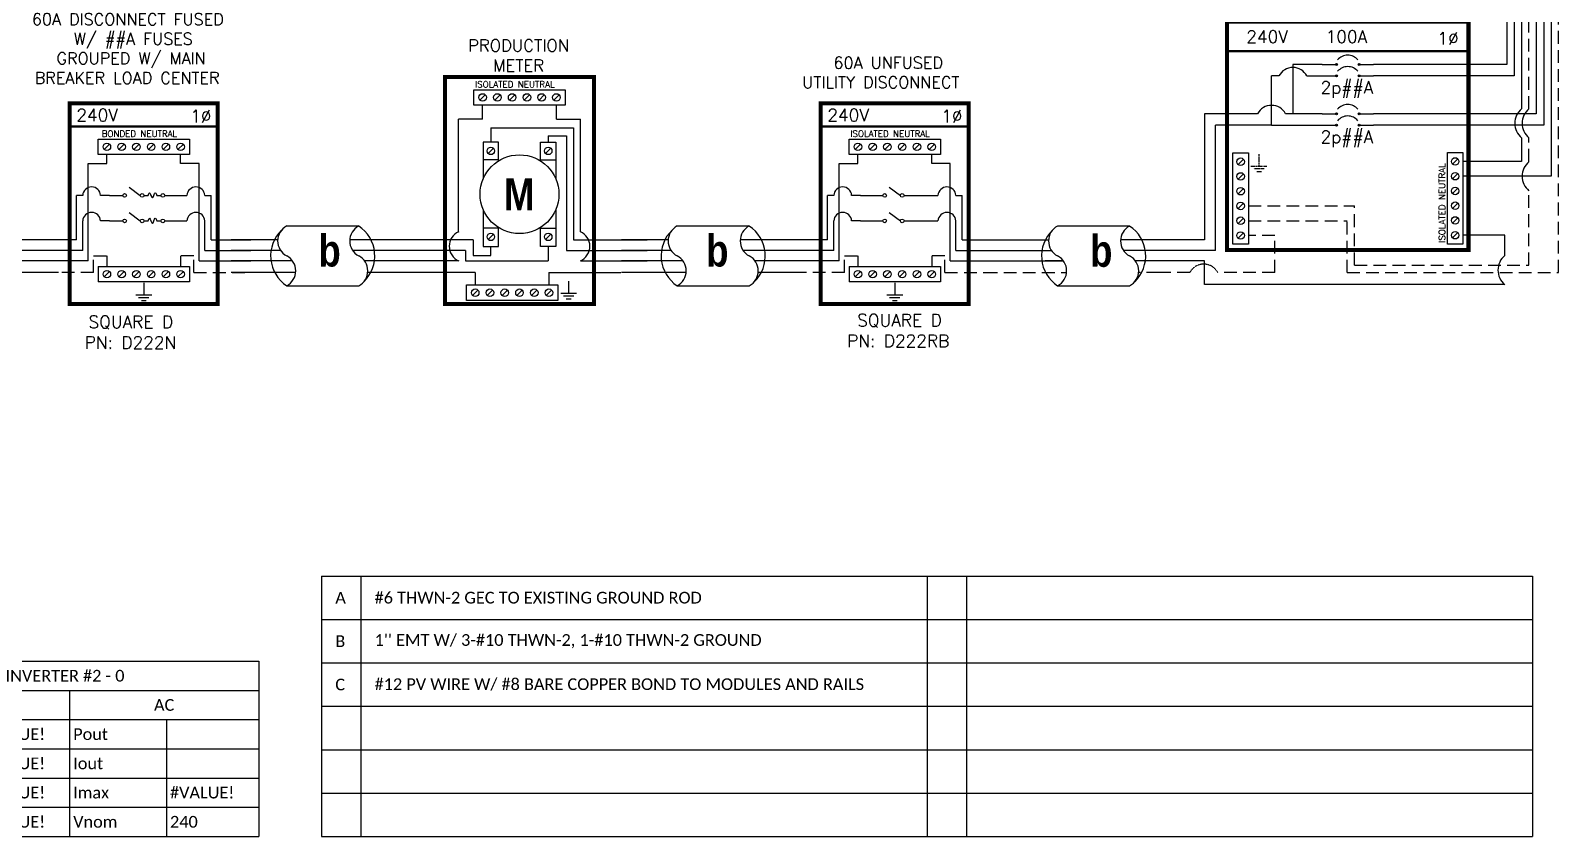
# Model space of a CAD drawing. Header units: feet. Extents: x 18731 to 19517, y 14552 to 15119.
# Drawn here: x 19066.9 to 19517.3, y 14551.7 to 14789.4 of the extents above; entities that cross this region are included whole.
import ezdxf

# ---------------------------------------------------------------- set-up
doc = ezdxf.new("R2010")
doc.units = ezdxf.units.FT
doc.header["$MEASUREMENT"] = 0
doc.linetypes.add('HIDDEN', pattern=[0.375, 0.25, -0.125])
for name, color, linetype in [('ONE LINE BLOCKS', 7, 'Continuous'), ('TABLES', 7, 'Continuous'), ('TEXT', 7, 'Continuous'), ('Z - TITLEBLOCK TXT', 7, 'Continuous')]:
    doc.layers.add(name, color=color, linetype=linetype)
doc.styles.add('ONE LINE TXT', font='techb___.ttf')
doc.styles.get("Standard").update_dxf_attribs({"font": 'simplex.shx'})

# ---------------------------------------------------------------- blocks, each defined once
blk = doc.blocks.new('*U16')
at = {"layer": 'ONE LINE BLOCKS', "linetype": 'Continuous'}
h = blk.add_hatch(color=1, dxfattribs=at)
h.dxf.hatch_style = 1
edge = h.paths.add_edge_path()
edge.add_arc((52.27, 61.39), 0.291, 0, 360)
h = blk.add_hatch(color=1, dxfattribs=at)
h.dxf.hatch_style = 1
edge = h.paths.add_edge_path()
edge.add_arc((58.94, 61.39), 0.291, 0, 360)
h = blk.add_hatch(color=1, dxfattribs=at)
h.dxf.hatch_style = 1
edge = h.paths.add_edge_path()
edge.add_arc((52.27, 58.01), 0.291, 0, 360)
h = blk.add_hatch(color=1, dxfattribs=at)
h.dxf.hatch_style = 1
edge = h.paths.add_edge_path()
edge.add_arc((58.94, 58.01), 0.291, 0, 360)
h = blk.add_hatch(color=1, dxfattribs=at)
h.dxf.hatch_style = 1
edge = h.paths.add_edge_path()
edge.add_arc((52.27, 46.83), 0.291, 0, 360)
h = blk.add_hatch(color=1, dxfattribs=at)
h.dxf.hatch_style = 1
edge = h.paths.add_edge_path()
edge.add_arc((58.94, 46.83), 0.291, 0, 360)
h = blk.add_hatch(color=1, dxfattribs=at)
h.dxf.hatch_style = 1
edge = h.paths.add_edge_path()
edge.add_arc((52.27, 43.45), 0.291, 0, 360)
h = blk.add_hatch(color=1, dxfattribs=at)
h.dxf.hatch_style = 1
edge = h.paths.add_edge_path()
edge.add_arc((58.94, 43.45), 0.291, 0, 360)
at = {"color": 7, "linetype": 'Continuous'}
for p, q in [((102.48, 74.03), (102.48, 61.39)), ((111.18, 74.03), (111.18, 46.83)), ((48.07, 61.39), (39.41, 61.39)), ((39.41, 61.39), (39.41, 46.83)), ((102.48, 61.39), (63.14, 61.39)), ((29, 46.83), (13.32, 46.83)), ((13.32, 46.83), (13.32, 9.66)), ((48.07, 46.83), (37.24, 46.83)), ((111.18, 46.83), (63.14, 46.83)), ((13.32, 9.66), (0, 9.66))]:
    blk.add_line(p, q, dxfattribs=at)
at = {"color": 10, "linetype": 'Continuous'}
for p, q in [((104.66, 74.03), (104.66, 58.01)), ((113.36, 74.03), (113.36, 43.45)), ((33.12, 43.45), (33.12, 58.01)), ((35.29, 58.01), (33.12, 58.01)), ((43.53, 58.01), (48.07, 58.01)), ((104.66, 58.01), (63.14, 58.01)), ((33.12, 43.45), (16.61, 43.45)), ((16.61, 6.49), (16.61, 43.45)), ((33.12, 43.45), (48.07, 43.45)), ((113.36, 43.45), (63.14, 43.45)), ((16.61, 6.49), (0, 6.49))]:
    blk.add_line(p, q, dxfattribs=at)
at = {"color": 253, "linetype": 'Continuous'}
for p, q in [((106.83, 74.03), (106.83, 48.32)), ((115.53, 74.03), (115.53, 28.42)), ((106.83, 39.76), (106.83, 32.77)), ((106.83, 32.77), (89.53, 32.77)), ((115.53, 28.42), (89.53, 28.42)), ((101.87, 11.02), (89.53, 11.02)), ((101.87, 5), (101.87, 11.02)), ((13.32, 3.45), (0, 3.45)), ((13.32, -3.56), (13.32, 3.45)), ((101.87, -3.56), (13.32, -3.56))]:
    blk.add_line(p, q, dxfattribs=at)
at = {"color": 10, "linetype": 'Continuous'}
blk.add_arc((39.41, 55.85), 4.65, 27.6639, 152.3361, dxfattribs=at)
at = {"color": 7, "linetype": 'Continuous'}
blk.add_arc((33.12, 44.67), 4.65, 27.6639, 152.3361, dxfattribs=at)
at = {"color": 253, "linetype": 'Continuous'}
for centre in [(110.41, 44.04), (105.44, 0.72)]:
    blk.add_arc(centre, 5.58, 129.9215, 230.0785, dxfattribs=at)
at = {"layer": 'ONE LINE BLOCKS', "lineweight": 50}
blk.add_line((20.02, 65.33), (91.19, 65.33), dxfattribs=at)
at = {"layer": 'ONE LINE BLOCKS', "lineweight": 50, "const_width": 1.19}
blk.add_lwpolyline([(20.02, 6.67), (20.02, 74.03), (91.19, 74.03), (91.19, 6.67)], close=True, dxfattribs=at)
at = {"layer": 'TEXT', "color": 92, "linetype": 'HIDDEN', "ltscale": 15}
for p, q in [((109.01, 48.32), (109.01, 74.03)), ((117.71, 0), (117.71, 74.03)), ((109.01, 32.7), (109.01, 39.76)), ((109.01, 2.18), (109.01, 24.14)), ((26.29, 19.65), (57.58, 19.65)), ((57.58, 2.18), (57.58, 19.65)), ((26.29, 15.3), (55.38, 15.3)), ((55.38, 0), (55.38, 15.3)), ((34.13, 10.94), (26.29, 10.94)), ((34.13, 0), (34.13, 10.94)), ((9.01, 0), (0, 0)), ((34.13, 0), (17.25, 0)), ((55.38, 0), (117.71, 0)), ((57.58, 2.18), (109.01, 2.18))]:
    blk.add_line(p, q, dxfattribs=at)
at = {"layer": 'TEXT', "color": 92, "linetype": 'HIDDEN', "flags": 128}
for points in [[(29.4, 34.92), (29.4, 31.42)], [(27.06, 31.42), (31.74, 31.42)], [(30.93, 30.55), (27.87, 30.55)], [(30.12, 29.68), (28.68, 29.68)]]:
    blk.add_lwpolyline(points, dxfattribs=at)
at = {"layer": 'TEXT', "color": 92, "linetype": 'Continuous', "ltscale": 4}
for centre in [(112.48, 44.04), (112.48, 28.42)]:
    blk.add_arc(centre, 5.51, 129.059, 230.941, dxfattribs=at)
at = {"layer": 'TEXT', "color": 92, "linetype": 'HIDDEN', "ltscale": 0.3}
blk.add_arc((13.13, -2.16), 4.65, 27.6639, 152.3361, dxfattribs=at)
at = {"layer": 'Z - TITLEBLOCK TXT', "color": 1, "linetype": 'Continuous'}
for p, q in [((21.75, 8.35), (21.75, 35.29)), ((21.75, 35.29), (26.29, 35.29)), ((26.29, 35.29), (26.29, 8.35)), ((84.99, 8.42), (84.99, 35.37)), ((84.99, 35.37), (89.53, 35.37)), ((89.53, 35.37), (89.53, 8.42)), ((26.29, 8.35), (21.75, 8.35)), ((89.53, 8.42), (84.99, 8.42))]:
    blk.add_line(p, q, dxfattribs=at)
at = {"layer": 'Z - TITLEBLOCK TXT', "color": 4, "linetype": 'Continuous'}
for p, q in [((24.81, 33.48), (23.24, 31.91)), ((88.04, 33.56), (86.47, 31.98)), ((24.81, 29.13), (23.24, 27.56)), ((88.04, 29.2), (86.47, 27.63)), ((24.81, 24.78), (23.24, 23.21)), ((88.04, 24.85), (86.47, 23.28)), ((24.81, 20.43), (23.24, 18.86)), ((88.04, 20.5), (86.47, 18.93)), ((24.81, 16.08), (23.24, 14.51)), ((88.04, 16.15), (86.47, 14.58)), ((24.81, 11.73), (23.24, 10.16)), ((88.04, 11.8), (86.47, 10.23))]:
    blk.add_line(p, q, dxfattribs=at)
at = {"layer": 'Z - TITLEBLOCK TXT', "color": 1, "linetype": 'Continuous', "flags": 128}
for points in [[(48.07, 61.39), (52.27, 61.39)], [(48.07, 61.39), (52.27, 61.39)], [(58.94, 61.39), (63.14, 61.39)], [(48.07, 58.01), (52.27, 58.01)], [(48.07, 58.01), (52.27, 58.01)], [(58.94, 58.01), (63.14, 58.01)], [(48.07, 46.83), (52.27, 46.83)], [(48.07, 46.83), (52.27, 46.83)], [(58.94, 46.83), (63.14, 46.83)], [(48.07, 43.45), (52.27, 43.45)], [(48.07, 43.45), (52.27, 43.45)], [(58.94, 43.45), (63.14, 43.45)]]:
    blk.add_lwpolyline(points, dxfattribs=at)
at = {"layer": 'Z - TITLEBLOCK TXT', "color": 1, "linetype": 'Continuous'}
for centre in [(52.27, 61.39), (58.94, 61.39), (52.27, 58.01), (58.94, 58.01), (52.27, 46.83), (58.94, 46.83), (52.27, 43.45), (58.94, 43.45)]:
    blk.add_circle(centre, 0.291, dxfattribs=at)
at = {"layer": 'Z - TITLEBLOCK TXT', "color": 4, "linetype": 'Continuous'}
for centre in [(24.02, 32.7), (87.26, 32.77), (24.02, 28.35), (87.26, 28.42), (24.02, 24), (87.26, 24.07), (24.02, 19.65), (87.26, 19.72), (24.02, 15.3), (87.26, 15.37), (24.02, 10.94), (87.26, 11.02)]:
    blk.add_circle(centre, 1.11, dxfattribs=at)
at = {"layer": 'Z - TITLEBLOCK TXT', "color": 1, "linetype": 'Continuous'}
for centre in [(55.6, 60.19), (55.6, 56.81), (55.6, 45.63), (55.6, 42.25)]:
    blk.add_arc(centre, 3.93, 40.3392, 139.6608, dxfattribs=at)
at = {"layer": 'TABLES', "color": 1, "linetype": 'Continuous'}
for p in [(47.57, 52.77), (47.57, 38.21)]:
    blk.add_text('2p##A', height=3.658, dxfattribs=at).set_placement(p)
at = {"layer": 'TABLES', "color": 4, "linetype": 'Continuous'}
blk.add_text('ISOLATED NEUTRAL', height=1.8743, rotation=90, dxfattribs=at).set_placement((84.33, 8.78))
at = {"layer": 'TEXT', "color": 1, "attachment_point": 5}
for s, width, gutter_width, insert, char_height in [('MAIN LUG SUBPANEL ', 62.3984, 7.17, (56.06, 80.46), 3.6576), ('240V', 0.1481, 0.75, (31.81, 69.58), 3.658), ('100A', 0.1481, 0.75, (55.19, 69.58), 3.658), ('1∅', 0.1481, 0.75, (85.17, 69.07), 3.658)]:
    blk.add_mtext_dynamic_manual_height_columns(s, width=width, gutter_width=gutter_width, heights=[0], dxfattribs=dict(at, insert=insert, char_height=char_height))
blk = doc.blocks.new('M_METER PAN')
at = {"color": 253, "linetype": 'Continuous'}
for p, q in [((4.735, 8.023), (3.483, 8.023)), ((3.483, 2.136), (3.483, 8.023)), ((4.735, 8.023), (4.735, 8.748)), ((8.589, 8.023), (8.589, 8.748)), ((8.589, 8.023), (9.84, 8.023)), ((9.84, 2.136), (9.84, 8.023)), ((3.483, 0.611), (0, 0.611)), ((9.84, 0.611), (13.323, 0.611))]:
    blk.add_line(p, q, dxfattribs=at)
at = {"color": 7, "linetype": 'Continuous'}
for p, q in [((5.163, 7.563), (5.163, 6.819)), ((5.163, 7.563), (9.474, 7.563)), ((9.474, 7.563), (9.474, 1.711)), ((4.245, 1.711), (0, 1.711)), ((4.245, 1.711), (4.245, 0.898)), ((9.474, 1.711), (13.323, 1.711)), ((4.245, 0.898), (5.163, 0.898)), ((5.163, 0.898), (5.163, 1.37))]:
    blk.add_line(p, q, dxfattribs=at)
at = {"color": 10, "linetype": 'Continuous'}
for p, q in [((8.16, 7.142), (8.16, 6.819)), ((8.16, 7.142), (9.123, 7.142)), ((9.123, 7.142), (9.123, 1.149)), ((3.832, 1.149), (0, 1.149)), ((3.832, 1.149), (3.832, 0.611)), ((8.16, 1.37), (8.16, 0.611)), ((9.123, 1.149), (13.323, 1.149)), ((3.832, 0.611), (8.16, 0.611))]:
    blk.add_line(p, q, dxfattribs=at)
at = {"color": 1, "linetype": 'Continuous'}
for p, q in [((5.565, 5.899), (4.761, 5.899)), ((7.758, 5.899), (8.562, 5.899)), ((5.565, 2.326), (4.761, 2.326)), ((7.758, 2.326), (8.562, 2.326))]:
    blk.add_line(p, q, dxfattribs=at)
at = {"color": 253, "linetype": 'Continuous'}
for centre, start, end in [((3.823, 1.374), 113.9997, 246.0003), ((9.5, 1.374), 293.9997, 66.0003)]:
    blk.add_arc(centre, 0.835, start, end, dxfattribs=at)
at = {"layer": 'ONE LINE BLOCKS', "lineweight": 50, "const_width": 0.21}
blk.add_lwpolyline([(2.772, -1.647), (2.772, 10.216), (10.552, 10.216), (10.552, -1.647)], close=True, dxfattribs=at)
at = {"layer": 'TEXT', "color": 92, "linetype": 'HIDDEN', "ltscale": 15}
for p, q in [((4.347, 0), (0, 0)), ((4.347, 0), (4.347, -0.649)), ((8.201, 0), (8.201, -0.649)), ((8.201, 0), (13.323, 0))]:
    blk.add_line(p, q, dxfattribs=at)
at = {"layer": 'TEXT', "color": 92, "linetype": 'Continuous', "flags": 128}
for points in [[(9.228, -0.457), (9.227, -1.078)], [(8.812, -1.078), (9.642, -1.078)], [(9.498, -1.231), (8.956, -1.231)], [(9.354, -1.385), (9.1, -1.385)]]:
    blk.add_lwpolyline(points, dxfattribs=at)
at = {"layer": 'TEXT', "linetype": 'Continuous'}
blk.add_circle((6.662, 4.095), 2.059, dxfattribs=at)
at = {"layer": 'Z - TITLEBLOCK TXT', "color": 1, "linetype": 'Continuous'}
for p, q in [((4.275, 8.748), (4.275, 9.552)), ((4.275, 9.552), (9.049, 9.552)), ((9.049, 9.552), (9.049, 8.748)), ((9.049, 8.748), (4.275, 8.748)), ((4.761, 6.819), (4.761, 4.888)), ((5.565, 6.819), (4.761, 6.819)), ((5.565, 5.838), (5.565, 6.819)), ((7.758, 5.838), (7.758, 6.819)), ((7.758, 6.819), (8.562, 6.819)), ((8.562, 6.819), (8.562, 4.888)), ((4.761, 3.301), (4.761, 1.37)), ((8.562, 3.301), (8.562, 1.37)), ((5.565, 1.37), (5.565, 2.351)), ((7.758, 1.37), (7.758, 2.351)), ((4.761, 1.37), (5.565, 1.37)), ((8.562, 1.37), (7.758, 1.37)), ((3.887, -1.453), (3.887, -0.649)), ((3.887, -0.649), (8.661, -0.649)), ((8.661, -0.649), (8.661, -1.453)), ((8.661, -1.453), (3.887, -1.453))]:
    blk.add_line(p, q, dxfattribs=at)
at = {"layer": 'Z - TITLEBLOCK TXT', "color": 4, "linetype": 'Continuous'}
for p, q in [((4.874, 9.29), (4.596, 9.011)), ((5.645, 9.29), (5.366, 9.011)), ((6.416, 9.29), (6.137, 9.011)), ((7.186, 9.29), (6.908, 9.011)), ((7.957, 9.29), (7.679, 9.011)), ((8.728, 9.29), (8.449, 9.011)), ((5.303, 6.499), (5.024, 6.22)), ((8.299, 6.499), (8.021, 6.22)), ((5.303, 2.005), (5.024, 1.727)), ((8.299, 2.005), (8.021, 1.727)), ((4.486, -0.912), (4.208, -1.19)), ((5.257, -0.912), (4.978, -1.19)), ((6.028, -0.912), (5.749, -1.19)), ((6.798, -0.912), (6.52, -1.19)), ((7.569, -0.912), (7.291, -1.19)), ((8.34, -0.912), (8.061, -1.19))]:
    blk.add_line(p, q, dxfattribs=at)
for centre in [(4.735, 9.15), (5.506, 9.15), (6.276, 9.15), (7.047, 9.15), (7.818, 9.15), (8.589, 9.15), (5.163, 6.359), (8.16, 6.359), (5.163, 1.866), (8.16, 1.866), (4.347, -1.051), (5.118, -1.051), (5.888, -1.051), (6.659, -1.051), (7.43, -1.051), (8.201, -1.051)]:
    blk.add_circle(centre, 0.197, dxfattribs=at)
at = {"layer": 'TABLES', "color": 4, "linetype": 'Continuous'}
blk.add_text('ISOLATED NEUTRAL', height=0.33207, dxfattribs=at).set_placement((4.339, 9.669))
at = {"layer": 'TEXT', "color": 1, "insert": (6.613, 11.342), "char_height": 0.62775, "attachment_point": 5}
blk.add_mtext_dynamic_manual_height_columns('PRODUCTION METER', width=1.32031, gutter_width=7.17, heights=[0], dxfattribs=at)
at = {"layer": 'Z - TITLEBLOCK TXT', "color": 253, "linetype": 'Continuous', "style": 'ONE LINE TXT'}
blk.add_text('M', height=1.662, dxfattribs=at).set_placement((5.854, 3.259))
blk = doc.blocks.new('*U14')
at = {"color": 0}
blk.add_blockref('M_METER PAN', (0, 0), dxfattribs=at)
blk = doc.blocks.new('M_MAIN DISCO')
at = {"color": 253, "linetype": 'Continuous'}
for p, q in [((-47.96, 3.45), (-47.96, 32.21)), ((-47.96, 32.21), (-42.47, 32.21)), ((-42.47, 32.21), (-42.47, 34.82)), ((-20.72, 32.21), (-20.72, 34.82)), ((-15.23, 32.21), (-20.72, 32.21)), ((-15.23, 3.45), (-15.23, 32.21)), ((-47.96, 3.45), (-63.19, 3.45)), ((-15.23, 3.45), (0, 3.45))]:
    blk.add_line(p, q, dxfattribs=at)
at = {"color": 7, "linetype": 'Continuous'}
for p, q in [((-51.46, 9.66), (-51.46, 22.77)), ((-49.6, 22.77), (-51.46, 22.77)), ((-41.69, 22.77), (-44.32, 22.77)), ((-21.5, 22.77), (-18.87, 22.77)), ((-13.59, 22.77), (-11.73, 22.77)), ((-11.73, 9.66), (-11.73, 22.77)), ((-51.46, 9.66), (-63.19, 9.66)), ((-11.73, 9.66), (0, 9.66))]:
    blk.add_line(p, q, dxfattribs=at)
at = {"color": 1, "linetype": 'Continuous'}
for p, q in [((-31.53, 22.77), (-30.29, 22.77)), ((-27.74, 22.77), (-26.5, 22.77)), ((-31.53, 15.24), (-30.29, 15.24)), ((-27.74, 15.24), (-26.5, 15.24))]:
    blk.add_line(p, q, dxfattribs=at)
at = {"color": 10, "linetype": 'Continuous'}
for p, q in [((-49.6, 6.49), (-49.6, 15.24)), ((-41.69, 15.24), (-44.32, 15.24)), ((-21.5, 15.24), (-18.87, 15.24)), ((-13.59, 6.49), (-13.59, 15.24)), ((-49.6, 6.49), (-63.19, 6.49)), ((-13.59, 6.49), (0, 6.49))]:
    blk.add_line(p, q, dxfattribs=at)
at = {"color": 7, "linetype": 'Continuous'}
for centre in [(-46.96, 22.62), (-16.23, 22.62)]:
    blk.add_arc(centre, 2.64, 3.2819, 176.7181, dxfattribs=at)
at = {"color": 10, "linetype": 'Continuous'}
for centre in [(-46.96, 15.08), (-16.23, 15.08)]:
    blk.add_arc(centre, 2.64, 3.2819, 176.7181, dxfattribs=at)
at = {"color": 1, "linetype": 'Continuous'}
for points in [[(-30.29, 22.77), (-29.92, 23.53), (-29.02, 22.01), (-28.19, 23.53), (-27.74, 22.77)], [(-30.29, 15.24), (-29.92, 16), (-29.02, 14.47), (-28.19, 16), (-27.74, 15.24)]]:
    blk.add_spline(points, degree=3, dxfattribs=at)
at = {"layer": 'ONE LINE BLOCKS', "lineweight": 50}
blk.add_line((-53.41, 43.1), (-9.8, 43.1), dxfattribs=at)
at = {"layer": 'ONE LINE BLOCKS', "lineweight": 50, "const_width": 1.19}
blk.add_lwpolyline([(-53.41, -9.3), (-53.41, 49.88), (-9.8, 49.88), (-9.8, -9.3)], close=True, dxfattribs=at)
at = {"layer": 'TEXT', "color": 92, "linetype": 'HIDDEN', "ltscale": 15}
for p, q in [((-46.38, 0), (-46.38, 4.94)), ((-46.38, 4.94), (-42.47, 4.94)), ((-42.47, 4.94), (-42.47, 1.8)), ((-16.81, 4.94), (-20.72, 4.94)), ((-20.72, 4.94), (-20.72, 1.8)), ((-16.81, 0), (-16.81, 4.94)), ((-46.38, 0), (-63.19, 0)), ((-16.81, 0), (0, 0))]:
    blk.add_line(p, q, dxfattribs=at)
at = {"layer": 'TEXT', "color": 92, "linetype": 'Continuous', "flags": 128}
for points in [[(-31.59, -3.07), (-31.6, -6.57)], [(-33.94, -6.57), (-29.25, -6.57)], [(-30.07, -7.44), (-33.13, -7.44)], [(-30.88, -8.3), (-32.31, -8.3)]]:
    blk.add_lwpolyline(points, dxfattribs=at)
at = {"layer": 'Z - TITLEBLOCK TXT', "color": 1, "linetype": 'Continuous'}
for p, q in [((-45.07, 34.82), (-45.07, 39.36)), ((-45.07, 39.36), (-18.12, 39.36)), ((-18.12, 39.36), (-18.12, 34.82)), ((-18.12, 34.82), (-45.07, 34.82)), ((-41.69, 22.77), (-37.77, 22.77)), ((-35.88, 25.22), (-32.61, 22.78)), ((-25.42, 22.77), (-21.5, 22.77)), ((-41.69, 15.24), (-37.77, 15.24)), ((-35.88, 17.69), (-32.61, 15.24)), ((-25.42, 15.23), (-21.5, 15.23)), ((-45.07, 1.8), (-18.12, 1.8)), ((-45.07, 1.8), (-45.07, -2.74)), ((-18.12, 1.8), (-18.12, -2.74)), ((-18.12, -2.74), (-45.07, -2.74))]:
    blk.add_line(p, q, dxfattribs=at)
at = {"layer": 'Z - TITLEBLOCK TXT', "color": 4, "linetype": 'Continuous'}
for p, q in [((-41.69, 37.87), (-43.26, 36.3)), ((-37.34, 37.87), (-38.91, 36.3)), ((-32.98, 37.87), (-34.56, 36.3)), ((-28.63, 37.87), (-30.21, 36.3)), ((-24.28, 37.87), (-25.86, 36.3)), ((-19.93, 37.87), (-21.51, 36.3)), ((-41.69, 0.32), (-43.26, -1.26)), ((-37.34, 0.32), (-38.91, -1.26)), ((-32.98, 0.32), (-34.56, -1.26)), ((-28.63, 0.32), (-30.21, -1.26)), ((-24.28, 0.32), (-25.86, -1.26)), ((-19.93, 0.32), (-21.51, -1.26))]:
    blk.add_line(p, q, dxfattribs=at)
for centre in [(-42.47, 37.09), (-38.12, 37.09), (-33.77, 37.09), (-29.42, 37.09), (-25.07, 37.09), (-20.72, 37.09), (-42.47, -0.47), (-38.12, -0.47), (-33.77, -0.47), (-29.42, -0.47), (-25.07, -0.47), (-20.72, -0.47)]:
    blk.add_circle(centre, 1.11, dxfattribs=at)
at = {"layer": 'Z - TITLEBLOCK TXT', "color": 1, "linetype": 'Continuous'}
for centre in [(-37.23, 22.77), (-32.07, 22.77), (-25.96, 22.77), (-37.23, 15.24), (-32.07, 15.24), (-25.96, 15.23)]:
    blk.add_circle(centre, 0.541, dxfattribs=at)
at = {"layer": 'TABLES', "color": 4, "linetype": 'Continuous'}
blk.add_text('BONDED NEUTRAL', height=1.8743, dxfattribs=at).set_placement((-43.99, 40.01))
at = {"layer": 'TEXT', "color": 1}
for s, width, gutter_width, heights, insert, char_height, attachment_point in [('\\A1;\\pi4.1167;60A DISCONNECT FUSED \\P\\pi16.454;W/ ##A FUSES\\P\\pi11.355;GROUPED W/ MAIN \\P\\pi4.9392;BREAKER LOAD CENTER', 71.8931, 92.23, [24.13], (-68.68, 76.43), 3.4544, 1), ('240V', 0.1481, 0.75, [0], (-45.35, 46.44), 3.658, 5), ('1∅', 0.1481, 0.75, [0], (-14.78, 46.14), 3.658, 5), ('\\A1;\\pi3.6942,t21.982;SQUARE D\\P\\pi2.5621,t20.85;PN: D222N', 35.0816, 28.88, [13.54], (-51.57, -12.71), 3.6576, 1)]:
    blk.add_mtext_dynamic_manual_height_columns(s, width=width, gutter_width=gutter_width, heights=heights, dxfattribs=dict(at, insert=insert, char_height=char_height, attachment_point=attachment_point))
blk = doc.blocks.new('*U7')
at = {"color": 7, "linetype": 'Continuous'}
for p, q in [((6.669, 2.433), (2.905, 2.433)), ((2.435, 1.711), (0, 1.711)), ((9.575, 1.711), (6.199, 1.711)), ((2.905, -0.69), (6.669, -0.69))]:
    blk.add_line(p, q, dxfattribs=at)
at = {"color": 10, "linetype": 'Continuous'}
for p, q in [((2.591, 1.149), (0, 1.149)), ((9.575, 1.149), (6.355, 1.149))]:
    blk.add_line(p, q, dxfattribs=at)
at = {"color": 253, "linetype": 'Continuous'}
for p, q in [((3.208, 0.611), (0, 0.611)), ((9.575, 0.611), (6.972, 0.611))]:
    blk.add_line(p, q, dxfattribs=at)
at = {"color": 7, "linetype": 'Continuous'}
for centre, start, end in [((5.633, 0.872), 313.97324, 56.42648), ((3.942, 0.872), 133.97324, 236.42648)]:
    blk.add_arc(centre, 1.874, start, end, dxfattribs=at)
at = {"layer": 'TEXT', "color": 92, "linetype": 'HIDDEN', "ltscale": 15}
for p, q in [((3.373, 0), (0, 0)), ((9.575, 0), (7.137, 0))]:
    blk.add_line(p, q, dxfattribs=at)
at = {"layer": 'Z - TITLEBLOCK TXT', "linetype": 'Continuous'}
for centre, start, end in [((3.315, 1.653), 117.66392, 242.33608), ((7.078, 1.653), 117.66392, 242.33608), ((2.496, 0.091), 297.66392, 62.33608), ((6.26, 0.091), 297.66392, 62.33608)]:
    blk.add_arc(centre, 0.882, start, end, dxfattribs=at)
blk = doc.blocks.new('*T10')
at = {"layer": 'Z - TITLEBLOCK TXT', "color": 0, "lineweight": -2, "transparency": 16777216}
for p, q in [((0, 0), (114.19, 0)), ((0, 0), (0, -51.7)), ((114.19, 0), (114.19, -51.7)), ((0, -8.62), (114.19, -8.62)), ((58.43, -8.62), (58.43, -51.7)), ((0, -17.23), (114.19, -17.23)), ((31.22, -17.23), (31.22, -51.7)), ((86.98, -17.23), (86.98, -51.7)), ((0, -25.85), (114.19, -25.85)), ((0, -34.47), (114.19, -34.47)), ((0, -43.08), (114.19, -43.08)), ((0, -51.7), (114.19, -51.7))]:
    blk.add_line(p, q, dxfattribs=at)
at = {"layer": 'Z - TITLEBLOCK TXT', "color": 0, "linetype": 'Continuous', "transparency": 16777216, "char_height": 3.4544}
for s, insert, width, attachment_point in [('{\\fCalibri|b0|i0|c0;INVERTER #2 - 0', (57.09, -4.31), 112.0547, 5), ('{\\fCalibri|b0|i0|c0;DC', (29.22, -12.93), 56.3009, 5), ('{\\fCalibri|b0|i0|c0;AC', (86.31, -12.93), 53.623, 5), ('{\\fCalibri|b0|i0|c0;Imp', (1.07, -21.54), 29.0935, 4), ('{\\fCalibri|b0|i0|c0;#VALUE!', (32.29, -21.54), 25.0767, 4), ('{\\fCalibri|b0|i0|c0;Pout', (59.5, -21.54), 26.4156, 4), ('{\\fCalibri|b0|i0|c0;', (88.04, -21.54), 25.0767, 4), ('{\\fCalibri|b0|i0|c0;Vmp', (1.07, -30.16), 29.0935, 4), ('{\\fCalibri|b0|i0|c0;#VALUE!', (32.29, -30.16), 25.0767, 4), ('{\\fCalibri|b0|i0|c0;Iout', (59.5, -30.16), 26.4156, 4), ('{\\fCalibri|b0|i0|c0;', (88.04, -30.16), 25.0767, 4), ('{\\fCalibri|b0|i0|c0;Voc', (1.07, -38.78), 29.0935, 4), ('{\\fCalibri|b0|i0|c0;#VALUE!', (32.29, -38.78), 25.0767, 4), ('{\\fCalibri|b0|i0|c0;Imax', (59.5, -38.78), 26.4156, 4), ('{\\fCalibri|b0|i0|c0;#VALUE!', (88.04, -38.78), 25.0767, 4), ('{\\fCalibri|b0|i0|c0;Isc', (1.07, -47.39), 29.0935, 4), ('{\\fCalibri|b0|i0|c0;#VALUE!', (32.29, -47.39), 25.0767, 4), ('{\\fCalibri|b0|i0|c0;Vnom', (59.5, -47.39), 26.4156, 4), ('{\\fCalibri|b0|i0|c0;240', (88.04, -47.39), 25.0767, 4)]:
    blk.add_mtext(s, dxfattribs=dict(at, insert=insert, width=width, attachment_point=attachment_point))
blk = doc.blocks.new('*T12')
at = {"linetype": 'ByBlock', "lineweight": -2, "transparency": 16777216}
for p, q in [((0, 0), (357.03, 0)), ((0, 0), (0, -76.8)), ((11.58, 0), (11.58, -76.8)), ((178.51, 0), (178.51, -76.8)), ((190.1, 0), (190.1, -76.8)), ((357.03, 0), (357.03, -76.8)), ((0, -12.8), (357.03, -12.8)), ((0, -25.61), (357.03, -25.61)), ((0, -38.41), (357.03, -38.41)), ((0, -51.22), (357.03, -51.22)), ((0, -64.02), (357.03, -64.02)), ((0, -76.8), (357.03, -76.8))]:
    blk.add_line(p, q, dxfattribs=at)
at = {"color": 0, "linetype": 'Continuous', "transparency": 16777216, "char_height": 3.4544, "attachment_point": 4}
for s, insert, width in [('{\\fCalibri|b0|i0|c0;#6 THWN-2 GEC TO EXISTING GROUND ROD', (15.65, -6.4), 158.8026), ('{\\fCalibri|b0|i0|c0;A', (4.06, -6.4), 3.4544), ('{\\fCalibri|b0|i0|c0;', (182.58, -6.4), 3.4544), ('{\\fCalibri|b0|i0|c0;', (194.16, -6.4), 158.8095), ('{\\fCalibri|b0|i0|c0;B', (4.06, -19.21), 3.4544), ("{\\fCalibri|b0|i0|c0;1'' EMT W/ 3-#10 THWN-2, 1-#10 THWN-2 GROUND", (15.65, -19.21), 158.8026), ('{\\fCalibri|b0|i0|c0;', (182.58, -19.21), 3.4544), ('{\\fCalibri|b0|i0|c0;', (194.16, -19.21), 158.8095), ('{\\fCalibri|b0|i0|c0;C', (4.06, -32.01), 3.4544), ('{\\fCalibri|b0|i0|c0;#12 PV WIRE W/ #8 BARE COPPER BOND TO MODULES AND RAILS', (15.65, -32.01), 158.8026), ('{\\fCalibri|b0|i0|c0;', (182.58, -32.01), 3.4544), ('{\\fCalibri|b0|i0|c0;', (194.16, -32.01), 158.8095), ('{\\fCalibri|b0|i0|c0;', (4.06, -44.82), 3.4544), ('{\\fCalibri|b0|i0|c0;', (15.65, -44.82), 158.8026), ('{\\fCalibri|b0|i0|c0;', (182.58, -44.82), 3.4544), ('{\\fCalibri|b0|i0|c0;', (194.16, -44.82), 158.8095), ('{\\fCalibri|b0|i0|c0;', (4.06, -57.62), 3.4544), ('{\\fCalibri|b0|i0|c0;', (15.65, -57.62), 158.8026), ('{\\fCalibri|b0|i0|c0;', (182.58, -57.62), 3.4544), ('{\\fCalibri|b0|i0|c0;', (194.16, -57.62), 158.8095), ('{\\fCalibri|b0|i0|c0;', (4.06, -70.41), 3.4544), ('{\\fCalibri|b0|i0|c0;', (15.65, -70.41), 158.8026), ('{\\fCalibri|b0|i0|c0;', (182.58, -70.41), 3.4544), ('{\\fCalibri|b0|i0|c0;', (194.16, -70.41), 158.8095)]:
    blk.add_mtext(s, dxfattribs=dict(at, insert=insert, width=width))
blk = doc.blocks.new('M_UTILITY DISCONNECT')
at = {"color": 253, "linetype": 'Continuous'}
for p, q in [((-47.96, 3.45), (-47.96, 32.21)), ((-47.96, 32.21), (-42.47, 32.21)), ((-42.47, 32.21), (-42.47, 34.82)), ((-20.72, 32.21), (-20.72, 34.82)), ((-15.23, 32.21), (-20.72, 32.21)), ((-15.23, 3.45), (-15.23, 32.21)), ((-47.96, 3.45), (-63.19, 3.45)), ((-15.23, 3.45), (0, 3.45))]:
    blk.add_line(p, q, dxfattribs=at)
at = {"color": 7, "linetype": 'Continuous'}
for p, q in [((-51.46, 9.66), (-51.46, 22.77)), ((-49.6, 22.77), (-51.46, 22.77)), ((-41.69, 22.77), (-44.32, 22.77)), ((-21.5, 22.77), (-18.87, 22.77)), ((-13.59, 22.77), (-11.73, 22.77)), ((-11.73, 9.66), (-11.73, 22.77)), ((-51.46, 9.66), (-63.19, 9.66)), ((-11.73, 9.66), (0, 9.66))]:
    blk.add_line(p, q, dxfattribs=at)
at = {"color": 10, "linetype": 'Continuous'}
for p, q in [((-49.6, 6.49), (-49.6, 15.24)), ((-41.69, 15.24), (-44.32, 15.24)), ((-21.5, 15.24), (-18.87, 15.24)), ((-13.59, 6.49), (-13.59, 15.24)), ((-49.6, 6.49), (-63.19, 6.49)), ((-13.59, 6.49), (0, 6.49))]:
    blk.add_line(p, q, dxfattribs=at)
at = {"color": 7, "linetype": 'Continuous'}
for centre in [(-46.96, 22.62), (-16.23, 22.62)]:
    blk.add_arc(centre, 2.64, 3.2819, 176.7181, dxfattribs=at)
at = {"color": 10, "linetype": 'Continuous'}
for centre in [(-46.96, 15.08), (-16.23, 15.08)]:
    blk.add_arc(centre, 2.64, 3.2819, 176.7181, dxfattribs=at)
at = {"layer": 'ONE LINE BLOCKS', "lineweight": 50}
blk.add_line((-53.41, 43.1), (-9.8, 43.1), dxfattribs=at)
at = {"layer": 'ONE LINE BLOCKS', "lineweight": 50, "const_width": 1.19}
blk.add_lwpolyline([(-53.41, -9.3), (-53.41, 49.88), (-9.8, 49.88), (-9.8, -9.3)], close=True, dxfattribs=at)
at = {"layer": 'TEXT', "color": 92, "linetype": 'HIDDEN', "ltscale": 15}
for p, q in [((-46.38, 0), (-46.38, 4.94)), ((-46.38, 4.94), (-42.47, 4.94)), ((-42.47, 4.94), (-42.47, 1.8)), ((-16.81, 4.94), (-20.72, 4.94)), ((-20.72, 4.94), (-20.72, 1.8)), ((-16.81, 0), (-16.81, 4.94)), ((-46.38, 0), (-63.19, 0)), ((-16.81, 0), (0, 0))]:
    blk.add_line(p, q, dxfattribs=at)
at = {"layer": 'TEXT', "color": 92, "linetype": 'Continuous', "flags": 128}
for points in [[(-31.59, -3.07), (-31.6, -6.57)], [(-33.94, -6.57), (-29.25, -6.57)], [(-30.07, -7.44), (-33.13, -7.44)], [(-30.88, -8.3), (-32.31, -8.3)]]:
    blk.add_lwpolyline(points, dxfattribs=at)
at = {"layer": 'Z - TITLEBLOCK TXT', "color": 1, "linetype": 'Continuous'}
for p, q in [((-45.07, 34.82), (-45.07, 39.36)), ((-45.07, 39.36), (-18.12, 39.36)), ((-18.12, 39.36), (-18.12, 34.82)), ((-18.12, 34.82), (-45.07, 34.82)), ((-41.69, 22.77), (-35.12, 22.77)), ((-33.23, 25.22), (-29.96, 22.78)), ((-28.88, 22.77), (-21.5, 22.77)), ((-41.69, 15.24), (-35.12, 15.24)), ((-33.23, 17.69), (-29.96, 15.24)), ((-28.88, 15.24), (-21.5, 15.23)), ((-45.07, 1.8), (-18.12, 1.8)), ((-45.07, 1.8), (-45.07, -2.74)), ((-18.12, 1.8), (-18.12, -2.74)), ((-18.12, -2.74), (-45.07, -2.74))]:
    blk.add_line(p, q, dxfattribs=at)
at = {"layer": 'Z - TITLEBLOCK TXT', "color": 4, "linetype": 'Continuous'}
for p, q in [((-41.69, 37.87), (-43.26, 36.3)), ((-37.34, 37.87), (-38.91, 36.3)), ((-32.98, 37.87), (-34.56, 36.3)), ((-28.63, 37.87), (-30.21, 36.3)), ((-24.28, 37.87), (-25.86, 36.3)), ((-19.93, 37.87), (-21.51, 36.3)), ((-41.69, 0.32), (-43.26, -1.26)), ((-37.34, 0.32), (-38.91, -1.26)), ((-32.98, 0.32), (-34.56, -1.26)), ((-28.63, 0.32), (-30.21, -1.26)), ((-24.28, 0.32), (-25.86, -1.26)), ((-19.93, 0.32), (-21.51, -1.26))]:
    blk.add_line(p, q, dxfattribs=at)
for centre in [(-42.47, 37.09), (-38.12, 37.09), (-33.77, 37.09), (-29.42, 37.09), (-25.07, 37.09), (-20.72, 37.09), (-42.47, -0.47), (-38.12, -0.47), (-33.77, -0.47), (-29.42, -0.47), (-25.07, -0.47), (-20.72, -0.47)]:
    blk.add_circle(centre, 1.11, dxfattribs=at)
at = {"layer": 'Z - TITLEBLOCK TXT', "color": 1, "linetype": 'Continuous'}
for centre in [(-34.58, 22.77), (-29.42, 22.77), (-34.58, 15.24), (-29.42, 15.24)]:
    blk.add_circle(centre, 0.541, dxfattribs=at)
at = {"layer": 'TABLES', "color": 4, "linetype": 'Continuous'}
blk.add_text('ISOLATED NEUTRAL', height=1.8743, dxfattribs=at).set_placement((-44.71, 40.01))
at = {"layer": 'TEXT', "color": 1}
for s, width, gutter_width, heights, insert, char_height, attachment_point in [('\\A1;\\pi12.968; 60A UNFUSED \\P\\pi6.1418;UTILITY DISCONNECT', 64.922, 0, [82.18], (-65.01, 63.62), 3.4544, 1), ('240V', 0.1481, 0.75, [0], (-45.35, 46.44), 3.658, 5), ('1∅', 0.1481, 0.75, [0], (-14.78, 46.14), 3.658, 5), ('\\A1;\\pi11.999,t30.287;SQUARE D\\P\\pi9.0377,t27.326;PN: D222RB', 51.6906, 0.203, [45.94], (-54.67, -12.23), 3.6576, 1)]:
    blk.add_mtext_dynamic_manual_height_columns(s, width=width, gutter_width=gutter_width, heights=heights, dxfattribs=dict(at, insert=insert, char_height=char_height, attachment_point=attachment_point))

msp = doc.modelspace()

# ---------------------------------------------------------------- linework, layer by layer
at = {"color": 7, "linetype": 'Continuous'}
for p, q in [((19390.93, 14731.76), (19369.69, 14731.76)), ((19353.29, 14727.69), (19367.03, 14727.69)), ((19401.06, 14727.69), (19388.28, 14727.69)), ((19369.69, 14714.13), (19390.93, 14714.13))]:
    msp.add_line(p, q, dxfattribs=at)
at = {"color": 253, "linetype": 'Continuous'}
for p, q in [((19349.78, 14721.47), (19371.4, 14721.47)), ((19371.4, 14721.47), (19366.06, 14721.47)), ((19401.06, 14721.47), (19392.64, 14721.47))]:
    msp.add_line(p, q, dxfattribs=at)
at = {"color": 10, "linetype": 'Continuous'}
for p, q in [((19351.43, 14724.51), (19367.91, 14724.51)), ((19401.06, 14724.51), (19389.16, 14724.51))]:
    msp.add_line(p, q, dxfattribs=at)
at = {"color": 7, "linetype": 'Continuous'}
for centre, start, end in [((19375.54, 14722.95), 133.9732, 236.4265), ((19385.08, 14722.95), 313.9732, 56.4265)]:
    msp.add_arc(centre, 10.58, start, end, dxfattribs=at)
at = {"layer": 'TEXT', "color": 92, "linetype": 'HIDDEN', "ltscale": 15}
for p, q in [((19348.21, 14718.03), (19372.33, 14718.03)), ((19399.64, 14718.03), (19393.57, 14718.03))]:
    msp.add_line(p, q, dxfattribs=at)
at = {"layer": 'Z - TITLEBLOCK TXT', "linetype": 'Continuous'}
for centre, start, end in [((19372, 14727.35), 117.6639, 242.3361), ((19393.24, 14727.35), 117.6639, 242.3361), ((19367.38, 14718.54), 297.6639, 62.3361), ((19388.62, 14718.54), 297.6639, 62.3361)]:
    msp.add_arc(centre, 4.98, start, end, dxfattribs=at)

# ---------------------------------------------------------------- block references
for name, p in [('*U16', (19399.64, 14718.03)), ('M_MAIN DISCO', (19131.88, 14718.03)), ('*T12', (19152.69, 14628.53)), ('*T10', (19019.98, 14603.42))]:
    msp.add_blockref(name, p)
at = {"color": 155, "true_color": 0x647190, "xscale": 5.644441731736358, "yscale": 5.644441731736358, "zscale": 5.644441731736358}
for name, p in [('*U14', (19173.46, 14718.03)), ('*U7', (19021.09, 14718.03)), ('*U7', (19126.02, 14718.03)), ('*U7', (19241.14, 14718.03))]:
    msp.add_blockref(name, p, dxfattribs=at)
at = {"color": 7}
msp.add_blockref('M_UTILITY DISCONNECT', (19353.29, 14718.03), dxfattribs=at)

# ---------------------------------------------------------------- texts
at = {"layer": 'Z - TITLEBLOCK TXT', "color": 1, "linetype": 'Continuous', "char_height": 9.3833, "attachment_point": 1, "style": 'ONE LINE TXT'}
for insert in [(19151.78, 14729.2), (19266.1, 14729.2), (19379.29, 14729.12)]:
    msp.add_mtext_dynamic_manual_height_columns('{\\W1;\\C256;b}', width=0.1385, gutter_width=2.13, heights=[0], dxfattribs=dict(at, insert=insert))

doc.saveas('drawing.dxf')
